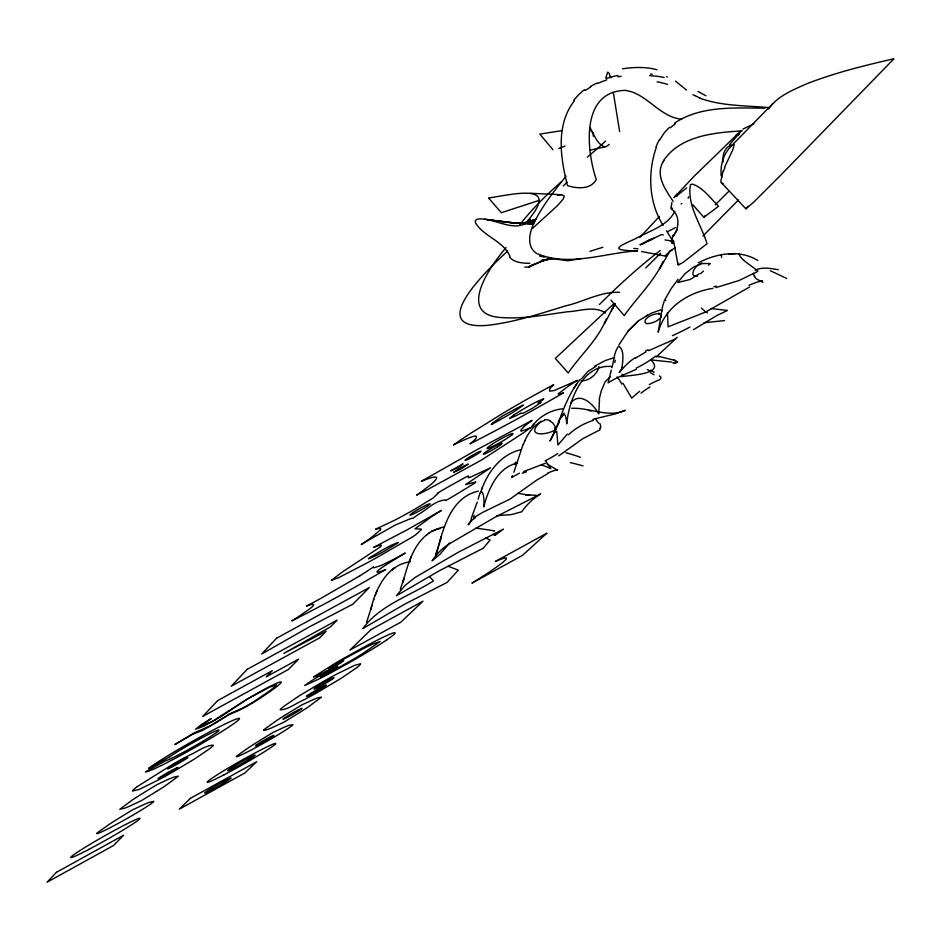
<?xml version="1.0" encoding="UTF-8"?>
<svg xmlns="http://www.w3.org/2000/svg" width="941" height="941" viewBox="0 0 941 941"><rect width="100%" height="100%" fill="white"/><g stroke="black" fill="none" stroke-linecap="round" stroke-linejoin="round"><path stroke-width="1.41" d="M600.252 427.52L600.17 428.414M529.889 265.75L529.101 267.068L524.796 267.115M593.324 136.28L593.112 133.034L590.725 130.387M599.499 399.925L598.735 413.981C593.736 404.559 579.879 390.715 570.493 403.43M671.145 207.349L671.921 202.444M605.769 77.809L607.792 72.104L609.18 73.386L610.697 77.868M611.85 367.755C614.026 360.638 613.92 352.075 618.707 346.076C624.706 349.829 622.777 361.132 621.954 367.802M611.321 370.154L608.051 382.822L616.684 377.953L636.351 369.248M606.239 318.975C598.123 339.642 580.632 354.886 568.211 372.93L555.319 358.392L613.532 303.967M436.671 552.685C443.129 528.971 450.421 497.448 478.369 491.131M439.847 541.957L441.4 536.523L440.129 540.946M370.789 609.556C375.612 589.031 386.786 564.929 410.264 561.753M371.989 605.404L366.59 622.307M674.873 211.302C667.428 226.216 648.831 231.039 635.375 238.755C615.779 247.624 610.027 250.094 637.551 251.071M439.6 543.063L435.871 554.32M477.263 502.094L471.041 518.856M373.553 600.358L373.859 599.358M478.157 499.224C482.557 481.498 484.98 500.706 483.674 506.964C488.461 489.144 497.377 467.748 517.232 463.043M672.556 243.543C670.039 243.731 672.368 236.92 673.297 235.05M432.437 530.983C413.805 541.263 408.312 563.388 402.83 582.326L404.112 578.139L400.313 589.219M513.845 472.253L523.055 444.587M663.134 261.375C653.96 281.806 637.01 297.462 624.236 315.6L610.98 300.179M723.111 170.827L720.877 180.954A3.846 2.141 -82.3 0 0 721.394 182.672L746.06 208.984M481.874 488.932C488.379 471.241 501.365 454.221 520.596 449.81M656.383 147.196C647.479 172.415 648.678 202.362 663.064 225.369M480.192 493.26L482.345 487.709M375.212 595.477L377.023 590.866M411.205 556.625L409.323 561.412M560.918 415.875C565.847 402.971 571.446 390.092 580.221 379.294M704.821 215.842L703.88 217.3L718.571 206.255C710.467 198.433 703.445 187.765 692.341 184.107L690.518 184.624C686.507 204.75 701.339 224.805 707.009 243.731L683.319 262.245L678.59 264.927L677.979 264.656L678.52 263.327M435.507 555.19L437.483 550.532M724.523 167.369L732.957 149.478L734.145 144.596A3.223 1.153 -52.1 0 0 733.274 144.491C724.194 151.525 720.112 163.993 721.171 175.226M512.48 475.664L511.704 477.463L519.42 473.17M738.25 135.492L739.991 132.458M566.059 176.108C554.449 190.8 542.451 205.491 534.276 222.452C529.548 231.839 526.019 246.319 536.441 253.329C568.329 267.385 604.169 252.964 637.245 250.847M559.495 421.944L549.885 441.047C554.567 436.353 564.788 396.467 566.717 423.921C568.952 400.054 582.632 363.661 611.944 366.543M524.819 440.635C528.889 432.225 534.794 423.25 544.31 420.592M663.005 161.805C655.101 175.755 665.71 190.011 673.156 201.35M604.592 323.575L615.191 303.508M674.615 233.839C679.767 225.711 679.214 214.36 671.027 208.761M562.048 416.839L564.082 413.017M611.274 310.765L614.685 304.437M581.432 378.847L588.066 371.342L596.124 366.225M665.134 299.144L671.251 288.546L678.132 279.265M618.931 344.771L628.212 330.95L638.421 320.94L628.317 330.903M659.735 139.938L662.735 135.139A67.011 59.577 44.6 0 1 665.287 131.681L669.651 127.153M612.238 308.989L615.002 304.166M661.1 316.894C657.806 321.351 651.89 323.622 646.455 323.645C639.951 319.352 656.595 311.083 661.111 314.659M659.653 268.738L670.38 250.318M673.885 235.156L672.968 236.626L676.144 231.58M663.934 160.088C681.061 135.398 714.725 132.622 742.249 130.858M677.226 229.898L676.485 231.051M574.175 387.763L576.727 383.987M429.861 504.105L428.167 505.576A9.904 0.765 -29.7 0 1 420.121 510.516L415.181 513.116A14.503 1.117 -29.7 0 1 409.958 514.939L411.605 513.492A9.916 0.765 -29.7 0 1 419.674 508.528L424.626 505.929A14.503 1.117 -29.7 0 1 429.825 504.129M768.703 109.015C777.501 95.853 793.11 89.877 807.013 83.69C835.149 72.704 864.556 65.458 893.95 58.765L781.148 174.755L753.788 202.092L746.166 208.62L748.001 206.185M526.031 222.594C562.542 181.213 513.633 194.516 488.508 197.951L501.33 212.713L539.134 200.374M449.527 543.122L440.094 554.155L432.084 560.801A811.413 204.797 59.2 0 1 449.61 543.639L494.519 517.526L540.593 493.954A807.413 217.841 59.1 0 0 521.726 511.798L511.398 514.598L496.648 515.668M574.481 100.687C555.543 124.753 560.413 158.123 567.482 185.589C577.033 188.718 590.548 189.753 596.288 179.602C586.478 150.478 580.291 91.595 625.036 90.371C646.679 92.959 659.006 116.849 681.555 119.248M506.093 247.636C490.473 265.468 454.774 316.07 502.917 317.635C524.572 318.987 546.039 314.67 567.399 311.777C579.621 311.306 594.606 305.296 605.439 313.024M673.932 197.704L694.152 176.202L740.743 130.964M739.391 133.281L729.451 144.855M533.782 424.32L531.677 426.991C538.828 416.545 550.708 409.864 563.271 408.712M676.744 194.281L674.438 197.057M566.976 182.189L563.377 185.918M379.905 530.23L373.871 535.558A95.088 7.387 -29.6 0 1 361.226 544.58A81.891 6.211 -29.7 0 1 369.684 539.499L395.608 524.866L410.829 518.562A83.737 6.387 -29.6 0 1 412.828 518.373A144.679 10.892 -29.8 0 1 418.263 514.515C426.943 509.716 434.965 500.624 445.199 499.977A142.761 10.892 -29.6 0 1 445.622 500.636A104.333 8.104 -29.7 0 0 454.327 495.613L474.664 483.18L475.817 481.968L465.583 484.615L490.555 467.771L469.677 477.558L468.277 477.687L468.7 475.958L466.689 476.628L447.704 487.144A77.444 5.964 -29.7 0 0 439.129 492.202L437.259 493.319A56.307 4.387 -29.7 0 1 437.777 493.731L433.083 498.012L416.416 508.258A45.98 3.599 -29.7 0 1 405.242 514.562A42.157 3.293 -29.7 0 1 394.773 520.15L375.812 529.113M530.63 219.194C516.644 235.356 494.625 216.971 477.487 219.065L475.393 220.406L475.476 222.805C483.921 236.991 504.647 241.296 510.234 257.316M660.488 253.305L645.714 267.962M702.915 236.073L723.829 214.748A670.086 38.71 -44.7 0 1 738.603 199.904M772.502 103.91L731.439 145.867M567.352 434.107L557.942 445.022L556.743 431.272M715.207 204.856L728.922 191.223M337.678 666.193L335.69 668.11A60.001 3.576 -29.6 0 0 330.609 670.804L320.163 676.861L321.187 676.579A27.83 1.682 -29.6 0 0 323.728 675.509L326.598 674.144A21.161 1.27 -29.6 0 0 331.644 671.556L351.616 660.264A58.06 3.517 -29.6 0 0 362.803 653.536L380.211 641.456L372.66 644.126A57.777 3.482 -29.6 0 0 364.261 648.149L345.606 658.077A21.302 1.294 -29.6 0 0 339.595 661.558L335.619 663.97A27.971 1.694 -29.6 0 0 331.479 666.581L328.515 668.639L338.101 663.546A61.683 3.788 -29.6 0 0 343.688 660.382L341.677 662.323A30.971 1.882 -29.6 0 1 334.231 666.769L332.773 667.604A14.291 0.87 -29.6 0 1 329.021 669.698L320.175 674.285A29.665 1.8 -29.6 0 1 316.741 675.885L313.424 677.002L336.243 662.64A67.634 4.082 -29.6 0 1 345.653 657.241L365.108 646.491A52.837 3.199 -29.6 0 1 394.55 632.634L395.055 632.775A57.036 3.446 -29.6 0 1 389.668 637.845L387.045 639.692M708.491 265.209L710.267 263.515L702.386 263.551L694.046 266.762L685.224 273.478L677.72 282.512L690.212 279.477L699.198 273.819M507.74 251C491.825 265.409 422.721 329.985 486.532 325.433C513.492 322.551 539.393 313.941 565.188 305.99C583.161 301.99 600.934 291.322 619.59 292.345M677.273 337.278L656.065 357.062M639.833 237.45L659.441 216.406M735.956 135.292L737.332 134.057M609.25 144.385L606.392 146.525L590.125 150.184M532.606 228.369L557.507 205.561L562.953 199.386L564.341 196.151L561.965 194.728L530.524 193.281M493.213 422.615L502.788 415.828L517.315 407.971A57.048 4.752 -29.8 0 1 523.314 405.053A38.04 3.199 -29.8 0 1 517.691 409.194L513.351 412.04A18.479 1.553 -29.8 0 1 510.245 413.969L500.024 419.851A41.522 3.505 -29.8 0 1 491.19 424.591A58.201 4.87 -29.8 0 1 493.213 422.615M495.154 535.253L503.447 529.101L458.702 552.026L415.099 577.421L404.971 585.525L396.326 595.794L439.224 570.799L483.227 548.227L490.108 540.04A181.178 159.794 55.4 0 0 485.58 537.946M541.146 421.227C523.408 437.059 547.062 435.895 556.496 429.061M686.695 187.859L676.603 195.928M598.97 430.343L583.149 438.459L558.731 455.844M639.645 391.303L631.693 398.102L622.954 383.258M511.739 435.071L507.446 438.094A13.609 1.094 -29.8 0 1 495.613 444.952L490.179 447.563A18.338 1.482 -29.8 0 1 488.32 446.928L492.578 443.917A13.633 1.094 -29.8 0 1 504.47 437.024L509.928 434.401A18.338 1.482 -29.8 0 1 511.716 435.083M542.592 399.901L543.78 398.749L538.134 401.089A25.807 2.141 -29.8 0 0 530.453 405.065L529.136 405.794A19.396 1.611 -29.8 0 0 513.904 415.005M671.274 250.494L672.121 249.871M426.449 535.006L427.132 534.512M429.037 533.112L429.719 532.618M742.931 129.093L753.882 123.8M585.278 90.477L590.748 86.901M674.615 123.071C701.021 105.404 734.709 108.074 764.974 108.144M474.993 516.985L482.721 512.363L509.728 499.248L537.205 479.781L547.697 473.688M639.068 320.434L651.243 313.235L660.723 309.895M221.029 715.842L247.248 699.01M220.57 716.16L218.735 717.407A50.567 3.188 -29.5 0 1 217.242 718.406M676.273 196.14L677.426 195.457L675.791 196.434M635.046 358.368L645.785 352.04M651.219 239.273L639.927 244.919L642.797 243.707M217.242 718.406L213.089 721.041L221.017 716.548A55.448 3.493 -29.5 0 0 222.688 715.431L249.541 697.669M700.269 263.845C695.128 265.044 687.977 278.007 697.763 275.995M651.313 239.226L650.055 240.037M648.655 240.473L649.349 240.037M497.483 446.94L496.625 447.481A9.963 0.8 -29.8 0 1 485.227 453.668M755.164 270.267C762.292 266.609 770.808 268.538 778.313 269.726M594.559 366.225L605.439 360.485L614.661 357.509M359.838 575.857L320.458 598.605A88.901 6.505 -29.6 0 1 306.39 606.098A87.325 6.258 -29.5 0 1 311.012 604.557C320.305 603.005 301.685 614.026 300.802 615.061A88.242 6.352 -29.5 0 1 292.004 620.825M648.031 241.131L653.713 238.261L647.443 241.272L651.901 239.12M156.547 791.393L141.468 800.615L130.176 805.919A89.266 5.117 -29.5 0 1 124.6 808.225L119.789 809.295L132.74 799.697A88.807 5.058 -29.5 0 1 141.55 794.063L156.888 784.676L168.274 779.36A89.336 5.105 -29.4 0 1 173.814 777.09L178.402 776.16L165.263 785.829A89.807 5.164 -29.4 0 1 156.547 791.393M648.42 240.614L642.738 243.743L647.949 240.896M215.712 722.429L221.041 719.159M221.641 718.783L229.616 714.019M700.798 263.515L701.904 262.88M646.232 315.811L647.408 315.117M209.549 726.158L194.516 732.733L174.873 744.519L193.211 733.898M248.612 698.634L252.082 696.187M252.694 696.258L269.714 687.071L276.489 684.777L270.761 690.176L253.847 701.633L243.448 707.703L231.321 713.055L218.218 721.359A103.275 6.516 -29.5 0 1 215.736 722.876L201.892 730.769L195.046 733.298M228.569 714.619L229.722 714.36M250.553 697.493C252.964 694.905 297.909 670.627 274.56 688.318C260.916 698.01 245.307 708.467 230.298 714.031M693.529 329.656L716.395 315.788L727.428 310.448L711.008 308.519M213.007 721.088L203.797 726.217L195.587 729.216L202.021 724.041L211.372 718.489L200.539 726.417L212.96 721.112M649.337 384.61L652.207 383.046A28.677 10.457 -35.1 0 1 654.336 382.022C656.595 380.787 664.311 379.047 659.465 375.894M675.685 227.428L667.828 231.568M529.101 267.068L540.028 262.01M610.203 376.8L605.157 381.705L601.228 391.044A82.526 70.551 16 0 0 600.793 392.844A90.748 77.491 9.6 0 0 599.229 399.878M698.363 262.727C716.689 253.364 739.461 249.212 757.811 260.469M577.303 380.446L554.225 390.539L549.603 391.174L549.72 388.986A112.214 9.398 -29.9 0 1 553.708 384.657A119.789 9.916 -29.8 0 0 522.173 402.019L513.468 407.03A86.466 7.199 -29.8 0 0 503.811 412.711L471.229 432.966A134.328 11.104 -29.8 0 0 453.527 444.834M648.525 350.687L675.332 338.96M649.161 240.437L660.441 235.156M749.695 286.958L705.738 311.989L668.075 326.821L667.475 312.741M545.509 463.219L523.643 471.57M597.288 83.514L606.827 79.809M485.262 453.644L484.733 453.856A12.704 1.012 -29.8 0 1 488.061 450.457L488.885 449.927A9.975 0.8 -29.8 0 1 500.318 443.717L500.812 443.54A12.704 1.012 -29.8 0 1 497.448 446.951M531.218 265.256L550.203 258.257L540.405 261.48L551.767 258.481L541.722 260.41M526.584 222.582L535.829 219.277L523.525 223.217M538.217 402.948L541.11 402.419L533.3 407.735A17.644 1.459 -29.8 0 1 528.748 410.288L524.772 412.37A8.363 0.694 -29.8 0 1 522.937 413.217L520.985 413.558A41.216 3.411 -29.8 0 1 521.114 413.028A30.077 2.505 -29.8 0 1 516.362 415.581L509.646 418.533L510.504 417.569A21.055 1.753 -29.8 0 1 514.009 414.957M592.971 419.286L615.532 413.864L625.306 410.3C607.992 418.227 589.584 407.359 571.763 408.323M580.585 258.775L567.752 260.739L549.426 258.257M715.889 287.605L739.097 280.477L757.928 271.326C752.353 265.809 740.708 260.339 738.85 253.588M712.902 288.369C688.389 292.18 665.064 307.048 658.171 332.197L662.57 306.354L664.358 300.673L665.064 299.897L665.793 300.673M618.025 76.833L621.154 76.221M703.915 322.739L724.464 320.599M557.637 195.175L561.271 194.728M535.029 220.876L519.75 223.393L534.276 222.452L515.127 223.029L488.12 219.841L515.127 223.029L533.582 224.005L510.575 222.699L484.662 219.194M541.604 260.492L553.39 258.681M733.545 144.89C725.135 145.326 722.029 154.653 723.17 161.817M561.695 130.693L539.793 134.093L552.979 149.76M621.142 376.718C628.317 375.236 666.44 374.518 650.89 359.991M728.499 254.141L735.239 253.682M536.241 495.295L525.596 494.801L529.665 495.307L518.209 493.366M651.348 359.921L671.603 362.085M493.472 530.748L494.507 530.795L475.981 528.101M769.256 107.674C746.037 105.439 721.712 106.286 699.528 98.064M650.372 74.139L652.242 74.245M675.073 362.497L674.262 362.414M661.123 234.627L663.358 234.897M641.527 251.494L665.322 256.058M658.841 356.38L673.662 360.097M723.182 183.801L722.112 183.424M539.605 255.976L544.533 257.116M762.869 282.441L756.305 278.795A48.732 23.937 -24.4 0 1 755.294 277.724L754.141 276.231M604.663 146.831C596.629 143.949 594.053 134.128 589.925 127.494M521.302 430.755L521.055 429.708L524.29 426.402A79.197 6.352 -29.9 0 1 532.03 420.392L477.993 449.116L421.38 481.274A128.823 10.351 -29.6 0 1 430.19 478.099C444.564 473.288 430.931 484.956 426.732 487.685A135.128 10.916 -29.6 0 1 416.64 495.119A154.383 12.562 -29.8 0 0 427.826 489.449L481.392 460.102L523.596 432.731A153.265 12.433 -29.7 0 0 530.477 427.708M666.499 76.692L667.287 76.962M448.269 566.282L458.314 570.164L447.14 582.373L404.442 604.31L362.826 628.588C379.976 605.098 409.7 596.006 433.46 580.915L429.778 576.833M557.637 470.241L547.121 464.089M549.685 420.745L553.061 423.203L555.39 427.19M675.32 360.756L677.72 362.167L676.579 362.579A10.657 2.764 16.4 0 1 675.097 362.508M694.834 95.747L693.047 94.7M654.16 372.283L650.89 370.166M675.532 81.149L686.518 90.089M692.929 204.867L703.927 217.406M595.347 418.78L598.629 423.132M581.056 380.834C588.337 381.446 597.864 374.059 598.911 366.661M666.51 230.698L671.556 239.085M546.133 461.49L550.756 468.677A102.051 81.455 -37.4 0 0 541.346 464.925M672.297 240.99L672.521 241.872A8.551 4.152 -43.6 0 1 672.686 243.484M619.625 131.481L613.309 92.406M677.979 264.656L673.509 240.425M753.306 274.16L753.235 273.337M337.654 666.204A34.452 2.07 -29.6 0 0 333.655 668.122L329.985 670.016A13.88 0.835 -29.6 0 0 327.068 671.592L316.929 677.449A29.324 1.764 -29.6 0 0 312.189 680.331L304.661 685.518L319.775 678.637A67.952 4.117 -29.6 0 0 327.927 674.379L346.747 664.111A52.825 3.188 -29.6 0 0 387.127 639.657M470.3 443.693A184.283 15.668 -29.8 0 0 535.617 408.782L540.169 406.206A173.179 14.691 -29.8 0 0 563.565 392.773A54.884 4.54 -29.9 0 1 560.283 393.867L558.166 393.903L568.752 385.857A54.213 4.458 -29.9 0 1 577.303 380.446M470.171 443.787A97.146 8.104 -29.7 0 0 475.64 438.8C479.922 432.872 468.171 438.259 466.101 439.153A88.677 7.363 -29.7 0 0 453.491 444.858M542.639 399.878A23.76 1.976 -29.8 0 1 538.181 402.96M530.642 427.602A57.178 4.599 -29.8 0 1 520.949 430.954M375.541 529.277A79.373 6.152 -29.6 0 1 380.27 530.03M385.575 569.564A149.878 10.904 -29.6 0 1 332.938 599.37M385.622 569.564A82.902 5.928 -29.7 0 1 381.164 571.316C366.355 576.304 395.126 559.283 396.584 558.295A82.455 5.834 -29.7 0 1 405.206 553.061A54.472 3.94 -29.7 0 1 394.173 559.072L381.587 565.318L374.247 567.729A69.693 5.034 -29.7 0 1 373.436 566.988M332.926 599.382A139.656 10.139 -29.6 0 1 292.086 620.778M373.354 567.023A71.916 5.246 -29.6 0 1 359.897 575.833M588.548 410.452A23.454 1.435 20.3 0 1 591.042 411.088M599.793 423.438A50.073 15.174 20.1 0 1 600.652 427.661M599.805 428.331A34.205 10.21 15.7 0 1 599.582 430.531M557.825 453.538A90.654 61.706 -44.2 0 1 545.121 460.819M522.279 473.276A45.627 8.845 -11.7 0 1 526.348 471.853M515.621 462.066A28.548 1.611 -72.9 0 1 514.751 464.631M523.231 444.634A109.838 92.03 -7.3 0 1 524.996 440.694M544.557 419.862A23.995 12.645 -56.6 0 1 549.779 420.592M554.543 428.014A81.255 39.604 -54.1 0 1 555.637 432.26M568.54 434.754A56.589 41.486 -7 0 1 593.477 420.309M547.486 473.205A46.591 44.18 -38.5 0 1 557.554 469.735M468.03 524.419A45.474 36.146 21.9 0 1 475.546 517.55M471.629 519.079A55.178 45.991 18 0 1 468.759 524.772M570.399 462.631A105.121 31.276 18.7 0 1 583.044 465.877M565.906 452.75A91.089 34.758 20.2 0 1 580.432 457.244M473.464 517.632A56.813 1.07 -74 0 1 474.123 515.456M558.436 421.58A75.256 23.125 -63.5 0 1 561.107 416.204M617.872 377.964A63 40.322 -50.5 0 1 621.836 384.175M616.908 377.082A24.96 15.844 -33.8 0 1 617.99 377.882M622.025 374.106A73.563 39.957 -50 0 1 622.742 375.071M656.7 356.474A42.11 17.338 24.9 0 1 659.123 356.78M674.097 359.874A26.454 11.492 3.7 0 1 675.767 360.568M675.509 363.25A39.687 9.539 15.6 0 1 672.733 362.932M647.526 369.613A138.562 12.174 26.9 0 1 649.69 370.966M650.56 372.683A52.861 9.21 20.5 0 1 654.113 374.777M641.009 393.22A50.532 29.489 -40.7 0 1 649.972 386.904M615.249 360.191A151.113 16.95 -71.4 0 1 614.767 362.591M622.166 367.884A79.22 41.11 17.9 0 1 619.178 372.248M619.684 372.342A60.2 59.589 -30.3 0 1 634.763 357.933M661.158 315.035A11.739 3.293 -7.4 0 1 659.018 312.965M661.699 310.871A11.739 3.293 -7.4 0 1 662.44 310.554M707.42 312.894A61.918 5.293 27.4 0 1 701.41 308.072M655.559 356.11A73.033 46.227 -44.8 0 1 636.292 368.072M645.361 351.122A121.13 103.534 -32.6 0 1 648.137 349.758M689.906 327.033A136.421 73.704 -15.9 0 1 672.427 335.666M748.93 285.37A62.988 58.871 -22.5 0 1 762.504 280.665M703.421 271.067A27.571 7.528 -33.7 0 1 700.457 273.76M721.124 255.47A49.92 7.987 -37.3 0 1 721.476 257.458M770.326 270.761A121.013 12.445 27.5 0 1 786.594 278.395M754.811 276.136A28.924 12.339 0.7 0 1 753.6 274.149M716.313 286.123A96.1 5.987 -14.5 0 1 713.854 286.746M440.165 528.571A41.71 36.487 53.5 0 0 431.731 531.418A42.51 42.416 -19.6 0 1 444.458 526.913M492.696 534.382A163.322 163.158 -46.9 0 1 495.119 535.335M599.441 304.496A84.02 9.822 -43.3 0 1 660.206 250.612M602.922 247.271A83.725 2.305 -17.3 0 1 589.913 251.318M529.889 263.245A83.655 26.242 -24.4 0 1 509.998 257.434M519.761 224.734A83.584 18.408 -41.9 0 1 561.612 181.566M605.581 141.068A83.573 6.269 -37.6 0 1 587.278 157.206M565.047 146.09A83.914 2.623 -19.9 0 1 558.766 148.443M665.475 255.964A41.181 3.87 -30 0 1 671.156 250.541M633.811 248.424A84.137 22.772 15.6 0 1 638.01 248.777M663.193 161.958A32.018 25.807 80.1 0 1 664.099 160.241M573.834 100.252A63.106 57.46 16.1 0 1 584.526 89.642M590.395 86.513A61.071 47.321 -10.2 0 1 596.994 83.067M606.227 78.515A57.801 32.453 -15 0 1 617.931 75.433M622.483 68.846A55.684 25.101 -14.3 0 1 657.041 69.799M649.572 75.703A66.317 18.079 -10.6 0 1 664.181 77.538M657.124 81.808A134.939 41.286 -13.9 0 1 667.51 84.431M705.832 95.735A116.249 23.325 14.9 0 1 698.128 91.465M700.045 98.017A49.367 12.704 8.3 0 1 695.328 95.723M670.439 127.753A58.189 47.626 3 0 1 675.426 123.847M659.418 139.656A58.377 46.085 82.1 0 0 657.112 144.291A65.164 49.838 84.9 0 0 656.042 146.949M671.721 238.967A56.931 28.642 -37 0 1 672.603 240.79M665.016 239.908A110.097 62.494 27.3 0 1 670.815 240.955M671.886 249.977A35.558 3.341 -30 0 1 675.309 247.612M688.683 196.787A74.892 1.858 -66.2 0 1 688.059 198.151M672.568 208.349A57.672 6.187 -13.3 0 1 671.145 207.902M681.084 203.915A43.486 3.211 -24.2 0 1 681.766 203.538M723.464 171.203A54.096 27.407 -80 0 1 724.841 167.78M722.123 183.413A4.599 2.529 -83.4 0 1 721.394 182.672M721.723 177.202A16.068 7.058 -84.8 0 1 721.406 175.026M215.677 722.441A47.415 2.976 -29.5 0 1 209.608 726.134M193.317 733.839A31.453 1.964 -29.5 0 1 194.963 733.345M331.491 580.221L338.642 577.692L366.073 563.459A127.717 9.598 -29.7 0 0 376.459 557.813L411.464 537.546A23.36 1.729 -29.7 0 0 415.898 534.594L421.286 529.665A71.669 5.305 -29.6 0 0 421.05 529.018L414.957 528.842L431.484 516.738A92.653 6.858 -29.7 0 1 441.364 510.469L407.418 529.677L373.565 547.415A71.681 5.364 -29.6 0 1 378.858 545.545L381.246 545.204L381.152 546.015A22.925 1.717 -29.6 0 1 379.329 547.603L343.124 571.458L331.491 580.221M360.415 663.899L360.332 664.299A71.187 4.176 -29.6 0 1 356.745 667.698L340.936 678.437L318.023 692.106A36.617 2.141 -29.6 0 1 303.955 699.845C296.462 702.88 287.793 709.926 280.183 709.82A70.998 4.164 -29.6 0 1 283.523 706.55L299.262 695.811L322.563 681.896A36.875 2.176 -29.6 0 1 336.89 674.027L354.769 665.287L360.415 663.899M453.891 472.088L460.525 469.241L468.3 464.089L460.914 467.418L453.891 472.088M153.606 801.391L153.207 802.026A32.617 1.811 -29.5 0 1 120.789 821.975A32.617 1.811 -29.5 0 1 97.041 832.985L109.144 824.398A86.243 4.776 -29.5 0 1 117.649 818.976L132.493 809.895L143.62 804.661A86.748 4.811 -29.4 0 1 149.043 802.402L153.606 801.391M263.621 729.863L264.386 730.428L267.597 729.463A88.489 5.046 -29.6 0 0 272.808 727.358L283.582 722.335L298.779 713.055A88.972 5.093 -29.5 0 0 307.66 707.397L321.493 697.128L317.599 697.928A88.501 5.034 -29.5 0 0 312.436 699.998L301.579 705.032L286.123 714.49A88.031 4.999 -29.6 0 0 277.148 720.194L263.621 729.863M450.892 470.759L456.738 468.183L463.054 463.913L450.892 470.759M292.733 724.699L292.18 725.405A32.335 1.788 -29.6 0 1 259.445 745.531A32.335 1.788 -29.6 0 1 236.838 755.917L249.483 747.048A85.49 4.705 -29.6 0 1 258.14 741.543L273.102 732.416L283.735 727.44A85.949 4.752 -29.5 0 1 288.805 725.382L292.733 724.699M217.689 700.575L202.691 716.43L288.452 669.427L298.626 659.123L266.232 676.861L272.255 670.686L217.689 700.575M247.236 669.31L231.227 686.236L319.658 637.833L326.139 631.27L283.841 653.395L330.514 626.835L337.149 620.131L247.236 669.31M276.642 638.186L261.704 653.995L309.648 626.718L352.969 604.11L369.307 587.572L276.642 638.186M56.448 872.307L47.05 882.235L113.426 845.571L123.659 835.196L56.448 872.307M190.411 798.344L179.343 809.154L244.813 772.996L256.693 761.74L190.411 798.344M370.93 629.717L349.864 650.149L400.913 622.13L422.98 601.17L370.93 629.717M546.745 533.288L522.337 555.472L471.935 583.138A85.419 5.317 -29.7 0 0 495.378 561.459L546.745 533.288M136.904 786.817L135.304 788.076A71.645 4.223 -29.5 0 0 132.469 791.075L139.315 789.37L157.806 780.265A36.958 2.176 -29.5 0 0 172.085 772.408L194.952 758.752L210.219 748.307A71.845 4.235 -29.5 0 0 213.325 745.166C205.02 745.39 196.269 752.424 188.282 755.729A37.205 2.2 -29.5 0 0 173.732 763.727L136.904 786.817M394.938 567.635L391.785 569.928L394.938 567.635M370.06 557.448L369.46 557.872A9.386 0.694 -29.6 0 0 368.39 558.86L375.177 556.049A23.466 1.741 -29.7 0 0 384.469 551.085L397.126 543.404A9.375 0.694 -29.7 0 0 398.219 542.416L391.468 545.192A23.384 1.729 -29.6 0 0 382.152 550.167L370.06 557.448M647.49 241.178L646.549 241.731L647.49 241.178M169.215 757.07L148.713 768.327A54.072 3.282 -29.5 0 1 224.734 724.194A54.072 3.282 -29.5 0 1 212.454 737.262A54.072 3.282 -29.5 0 1 145.443 771.808L165.863 760.599A30.853 1.87 -29.5 0 0 204.726 740.12A30.853 1.87 -29.5 0 0 211.619 732.863A30.853 1.87 -29.5 0 0 169.215 757.07M224.193 774.714A39.416 2.129 -29.5 0 0 275.689 743.531A39.416 2.129 -29.5 0 0 224.252 770.456A39.416 2.129 -29.5 0 0 224.193 774.714M234.568 767.609A15.762 0.847 -29.5 0 0 255.117 755.153A15.762 0.847 -29.5 0 0 234.497 765.95A15.762 0.847 -29.5 0 0 234.568 767.609M259.857 743.884A10.774 0.6 -29.6 0 0 273.925 735.344A10.774 0.6 -29.6 0 0 259.869 742.696A10.774 0.6 -29.6 0 0 259.857 743.884M211.243 790.087A15.362 0.812 -29.5 0 0 231.204 778.007A15.362 0.812 -29.5 0 0 211.055 788.593A15.362 0.812 -29.5 0 0 211.243 790.087M88.783 849.441A39.769 2.153 -29.5 0 0 139.95 818.423A39.769 2.153 -29.5 0 0 87.207 846.053A39.769 2.153 -29.5 0 0 88.783 849.441M287.617 717.148A11.092 0.635 -29.6 0 0 302.155 708.314A11.092 0.635 -29.6 0 0 287.723 715.83A11.092 0.635 -29.6 0 0 287.617 717.148M318.999 686.918A11.457 0.67 -29.6 0 0 334.067 677.743A11.457 0.67 -29.6 0 0 319.222 685.448A11.457 0.67 -29.6 0 0 318.999 686.918M311.436 694.211A11.374 0.659 -29.6 0 0 326.374 685.119A11.374 0.659 -29.6 0 0 311.624 692.776A11.374 0.659 -29.6 0 0 311.436 694.211M172.932 766.468A11.586 0.682 -29.5 0 0 187.918 757.317A11.586 0.682 -29.5 0 0 172.638 765.256A11.586 0.682 -29.5 0 0 172.932 766.468M163.205 776.537A11.457 0.67 -29.5 0 0 178.014 767.515A11.457 0.67 -29.5 0 0 162.887 775.384A11.457 0.67 -29.5 0 0 163.205 776.537M469.241 458.655A9.187 0.741 -29.7 0 0 481.016 451.21A9.187 0.741 -29.7 0 0 468.83 457.408A9.187 0.741 -29.7 0 0 469.241 458.655"/></g></svg>
